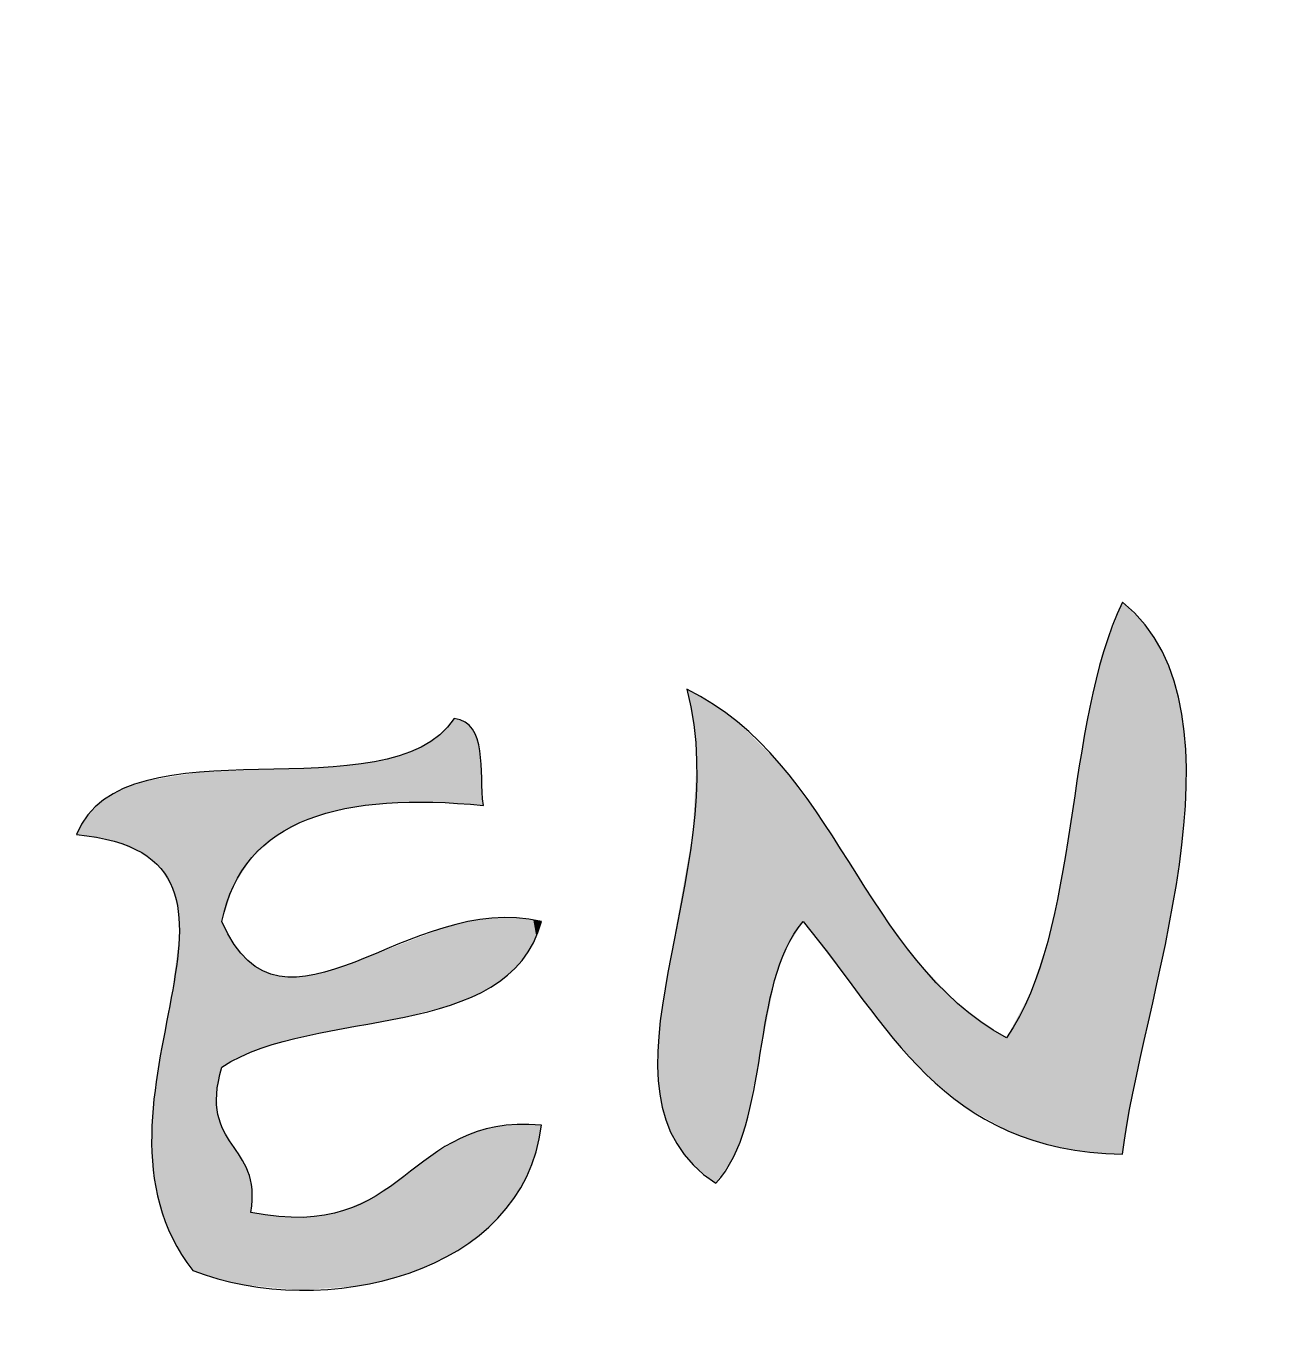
# Model space of a CAD drawing. Extents: x 1.3 to 10.6, y -15.3 to -4.1.
# Drawn here: x 5.085 to 7.048, y -15.282 to -13.227 of the extents above; entities that cross this region are included whole.
import ezdxf

# ---------------------------------------------------------------- set-up
doc = ezdxf.new("R2010")
doc.units = 0
doc.layers.add('_____2', color=7, linetype='CONTINUOUS')

# ---------------------------------------------------------------- blocks, each defined once
blk = doc.blocks.new('*U18')
at = {"layer": '_____2', "color": 7}
for points in [[(6.8251, -15.0168), (6.7948, -14.22), (6.8251, -14.1407)], [(6.7948, -15.0151), (6.7734, -14.3063), (6.7948, -14.22)], [(6.7948, -15.0151), (6.7948, -14.22), (6.8251, -15.0168)], [(6.1431, -14.3277), (6.1431, -14.2847), (6.1437, -14.3304)], [(6.1437, -14.3304), (6.1437, -14.285), (6.1446, -14.3353)], [(6.1446, -14.3353), (6.1446, -14.2855), (6.1492, -14.3922)], [(6.1492, -15.0382), (6.1492, -14.2881), (6.1758, -15.0599)], [(6.1758, -15.0599), (6.1758, -14.3031), (6.1796, -15.063)], [(6.773, -15.0137), (6.742, -14.4958), (6.773, -14.3078)], [(6.7734, -15.0138), (6.773, -14.3078), (6.7734, -14.3063)], [(6.773, -15.0137), (6.773, -14.3078), (6.7734, -15.0138)], [(6.7734, -15.0138), (6.7734, -14.3063), (6.7948, -15.0151)], [(6.1492, -15.0382), (6.1446, -14.4779), (6.1492, -14.3922)], [(6.318, -14.6479), (6.318, -14.4457), (6.3381, -14.6742)], [(6.1446, -15.0345), (6.1437, -14.4963), (6.1446, -14.4779)], [(6.1446, -15.0345), (6.1446, -14.4779), (6.1492, -15.0382)], [(6.3381, -14.6742), (6.3381, -14.4722), (6.3905, -14.7425)], [(6.1431, -15.033), (6.1335, -14.5606), (6.1431, -14.5066)], [(6.1437, -15.0337), (6.1431, -14.5066), (6.1437, -14.4963)], [(6.1431, -15.033), (6.1431, -14.5066), (6.1437, -15.0337)], [(6.1437, -15.0337), (6.1437, -14.4963), (6.1446, -15.0345)], [(6.742, -15.0089), (6.7263, -14.5897), (6.742, -14.4958)], [(6.742, -15.0089), (6.742, -14.4958), (6.773, -15.0137)], [(6.1335, -15.0206), (6.1176, -14.6497), (6.1335, -14.5606)], [(6.1335, -15.0206), (6.1335, -14.5606), (6.1431, -15.033)], [(6.3905, -14.7425), (6.3905, -14.5524), (6.4131, -14.7718)], [(6.4131, -14.7718), (6.4131, -14.5874), (6.4425, -14.8094)], [(6.7261, -15.0064), (6.7064, -14.6792), (6.7261, -14.5908)], [(6.7263, -15.0064), (6.7261, -14.5908), (6.7263, -14.5897)], [(6.7261, -15.0064), (6.7261, -14.5908), (6.7263, -15.0064)], [(6.7263, -15.0064), (6.7263, -14.5897), (6.742, -15.0089)], [(6.4425, -14.8094), (6.4425, -14.633), (6.4612, -14.8332)], [(6.1176, -15.0001), (6.1036, -14.7283), (6.1176, -14.6497)], [(6.1176, -15.0001), (6.1176, -14.6497), (6.1335, -15.0206)], [(6.4612, -14.8332), (6.4612, -14.6586), (6.4985, -14.8739)], [(6.7064, -15.0012), (6.6828, -14.7497), (6.7064, -14.6792)], [(6.7064, -15.0012), (6.7064, -14.6792), (6.7261, -15.0064)], [(6.4985, -14.8739), (6.4985, -14.7096), (6.5136, -14.8903)], [(6.1036, -14.9697), (6.1003, -14.7513), (6.1036, -14.7283)], [(6.1036, -14.9697), (6.1036, -14.7283), (6.1176, -15.0001)], [(6.5136, -14.8903), (6.5136, -14.7255), (6.5631, -14.9317)], [(6.1003, -14.9626), (6.0906, -14.8193), (6.1003, -14.7513)], [(6.1003, -14.9626), (6.1003, -14.7513), (6.1036, -14.9697)], [(6.6828, -14.9949), (6.6789, -14.7612), (6.6828, -14.7497)], [(6.6828, -14.9949), (6.6828, -14.7497), (6.7064, -15.0012)], [(6.6789, -14.9935), (6.6431, -14.8281), (6.6789, -14.7612)], [(6.6789, -14.9935), (6.6789, -14.7612), (6.6828, -14.9949)], [(6.5631, -14.9317), (6.5631, -14.7776), (6.5733, -14.9402)], [(6.5733, -14.9402), (6.5733, -14.7857), (6.6, -14.9554)], [(6.6, -14.9554), (6.6, -14.807), (6.6408, -14.9785)], [(6.089, -14.9014), (6.0872, -14.8771), (6.089, -14.8299)], [(6.0906, -14.9215), (6.089, -14.8299), (6.0906, -14.8193)], [(6.089, -14.9014), (6.089, -14.8299), (6.0906, -14.9215)], [(6.0906, -14.9215), (6.0906, -14.8193), (6.1003, -14.9626)], [(6.6431, -14.9799), (6.6408, -14.8325), (6.6431, -14.8281)], [(6.6408, -14.9785), (6.6408, -14.8325), (6.6431, -14.9799)], [(6.6431, -14.9799), (6.6431, -14.8281), (6.6789, -14.9935)]]:
    blk.add_solid(points, dxfattribs=at)
at = {"layer": '_____2', "color": 7, "extrusion": (0, 0, -1)}
for points in [[(-6.8251, -15.0168), (-6.8251, -14.1407), (-6.8413, -14.92)], [(-6.8413, -14.92), (-6.8251, -14.1407), (-6.8413, -14.1571)], [(-6.8413, -14.92), (-6.8413, -14.1571), (-6.8607, -14.8317)], [(-6.8607, -14.8317), (-6.8413, -14.1571), (-6.8607, -14.1767)], [(-6.8607, -14.8317), (-6.8607, -14.1767), (-6.8662, -14.807)], [(-6.8662, -14.807), (-6.8607, -14.1767), (-6.8662, -14.1852)], [(-6.8662, -14.807), (-6.8662, -14.1852), (-6.8878, -14.7082)], [(-6.8878, -14.7082), (-6.8662, -14.1852), (-6.8878, -14.2189)], [(-6.8878, -14.7082), (-6.8878, -14.2189), (-6.893, -14.6841)], [(-6.893, -14.6841), (-6.8878, -14.2189), (-6.893, -14.2319)], [(-6.893, -14.6841), (-6.893, -14.2319), (-6.907, -14.6045)], [(-6.907, -14.6045), (-6.893, -14.2319), (-6.907, -14.2664)], [(-6.1431, -14.3277), (-6.1335, -14.2792), (-6.1431, -14.2847)], [(-6.907, -14.6045), (-6.907, -14.2664), (-6.9153, -14.5575)], [(-6.9153, -14.5575), (-6.907, -14.2664), (-6.9153, -14.3015)], [(-6.1437, -14.3304), (-6.1431, -14.2847), (-6.1437, -14.285)], [(-6.1446, -14.3353), (-6.1437, -14.285), (-6.1446, -14.2855)], [(-6.1492, -14.3922), (-6.1446, -14.2855), (-6.1492, -14.2881)], [(-6.1758, -15.0599), (-6.1492, -14.2881), (-6.1758, -14.3031)], [(-6.1796, -15.063), (-6.1758, -14.3031), (-6.1796, -14.3059)], [(-6.9153, -14.5575), (-6.9153, -14.3015), (-6.9193, -14.5122)], [(-6.9193, -14.5122), (-6.9153, -14.3015), (-6.9193, -14.3186)], [(-6.1796, -15.063), (-6.1796, -14.3059), (-6.2075, -15.0217)], [(-6.2075, -15.0217), (-6.1796, -14.3059), (-6.2075, -14.3263)], [(-6.9193, -14.5122), (-6.9193, -14.3186), (-6.9254, -14.4428)], [(-6.9254, -14.4428), (-6.9193, -14.3186), (-6.9254, -14.3745)], [(-6.2075, -15.0217), (-6.2075, -14.3263), (-6.2141, -15.0045)], [(-6.2141, -15.0045), (-6.2075, -14.3263), (-6.2141, -14.3311)], [(-6.2141, -15.0045), (-6.2141, -14.3311), (-6.2267, -14.9717)], [(-6.2267, -14.9717), (-6.2141, -14.3311), (-6.2267, -14.3435)], [(-6.2267, -14.9717), (-6.2267, -14.3435), (-6.2502, -14.8568)], [(-6.2502, -14.8568), (-6.2267, -14.3435), (-6.2502, -14.3667)], [(-6.2502, -14.8568), (-6.2502, -14.3667), (-6.273, -14.7413)], [(-6.273, -14.7413), (-6.2502, -14.3667), (-6.273, -14.3892)], [(-6.9254, -14.4428), (-6.9254, -14.3745), (-6.9262, -14.4335)], [(-6.273, -14.7413), (-6.273, -14.3892), (-6.2808, -14.7194)], [(-6.2808, -14.7194), (-6.273, -14.3892), (-6.2808, -14.3969)], [(-6.2808, -14.7194), (-6.2808, -14.3969), (-6.2913, -14.6904)], [(-6.2913, -14.6904), (-6.2808, -14.3969), (-6.2913, -14.4106)], [(-6.2913, -14.6904), (-6.2913, -14.4106), (-6.318, -14.6479)], [(-6.318, -14.6479), (-6.2913, -14.4106), (-6.318, -14.4457)], [(-6.3381, -14.6742), (-6.318, -14.4457), (-6.3381, -14.4722)], [(-6.3905, -14.7425), (-6.3381, -14.4722), (-6.3905, -14.5524)], [(-6.4131, -14.7718), (-6.3905, -14.5524), (-6.4131, -14.5874)], [(-6.4425, -14.8094), (-6.4131, -14.5874), (-6.4425, -14.633)], [(-6.4612, -14.8332), (-6.4425, -14.633), (-6.4612, -14.6586)], [(-6.4985, -14.8739), (-6.4612, -14.6586), (-6.4985, -14.7096)], [(-6.5136, -14.8903), (-6.4985, -14.7096), (-6.5136, -14.7255)], [(-6.5631, -14.9317), (-6.5136, -14.7255), (-6.5631, -14.7776)], [(-6.5733, -14.9402), (-6.5631, -14.7776), (-6.5733, -14.7857)], [(-6.6, -14.9554), (-6.5733, -14.7857), (-6.6, -14.807)], [(-6.6408, -14.9785), (-6.6, -14.807), (-6.6408, -14.8325)]]:
    blk.add_solid(points, dxfattribs=at)
blk = doc.blocks.new('*U21')
at = {"layer": '_____2', "color": 7}
for points in [[(5.7481, -14.4595), (5.7415, -14.3514), (5.7481, -14.344)], [(5.7585, -14.4602), (5.7481, -14.344), (5.7585, -14.3322)], [(5.7481, -14.4595), (5.7481, -14.344), (5.7585, -14.4602)], [(5.7645, -14.4606), (5.7585, -14.3322), (5.7645, -14.3254)], [(5.7585, -14.4602), (5.7585, -14.3322), (5.7645, -14.4606)], [(5.7645, -14.4606), (5.7645, -14.3254), (5.7701, -14.4609)], [(5.7701, -14.4609), (5.7701, -14.3273), (5.7741, -14.4612)], [(5.7741, -14.4612), (5.7741, -14.3286), (5.7817, -14.4617)], [(5.7817, -14.4617), (5.7817, -14.3312), (5.7858, -14.462)], [(5.7858, -14.462), (5.7858, -14.3351), (5.7919, -14.4623)], [(5.7919, -14.4623), (5.7919, -14.3409), (5.7935, -14.4624)], [(5.7935, -14.4624), (5.7935, -14.3424), (5.8008, -14.4629)], [(5.7273, -14.4585), (5.7121, -14.3709), (5.7273, -14.3608)], [(5.7306, -14.4584), (5.7273, -14.3608), (5.7306, -14.3586)], [(5.733, -14.4586), (5.7306, -14.3586), (5.733, -14.357)], [(5.7306, -14.4584), (5.7306, -14.3586), (5.733, -14.4586)], [(5.7415, -14.4591), (5.733, -14.357), (5.7415, -14.3514)], [(5.733, -14.4586), (5.733, -14.357), (5.7415, -14.4591)], [(5.7415, -14.4591), (5.7415, -14.3514), (5.7481, -14.4595)], [(5.8008, -14.4629), (5.8008, -14.3577), (5.801, -14.4629)], [(5.801, -14.4629), (5.801, -14.358), (5.8039, -14.4631)], [(5.6771, -14.4594), (5.6571, -14.3897), (5.6771, -14.3849)], [(5.6846, -14.4593), (5.6771, -14.3849), (5.6846, -14.3819)], [(5.6853, -14.4593), (5.6846, -14.3819), (5.6853, -14.3816)], [(5.6932, -14.4591), (5.6853, -14.3816), (5.6932, -14.3784)], [(5.7121, -14.4588), (5.6932, -14.3784), (5.7121, -14.3709)], [(5.8039, -14.4631), (5.8039, -14.3712), (5.8052, -14.4632)], [(5.8052, -14.4632), (5.8052, -14.3769), (5.8107, -14.4635)], [(5.4435, -14.546), (5.4417, -14.4071), (5.4435, -14.4071)], [(5.4436, -14.5459), (5.4435, -14.4071), (5.4436, -14.407)], [(5.454, -14.5367), (5.4436, -14.407), (5.454, -14.4066)], [(5.458, -14.5331), (5.454, -14.4066), (5.458, -14.4064)], [(5.4608, -14.5307), (5.458, -14.4064), (5.4608, -14.4064)], [(5.4833, -14.5108), (5.4608, -14.4064), (5.4833, -14.4057)], [(5.4858, -14.5095), (5.4833, -14.4057), (5.4858, -14.4056)], [(5.4866, -14.5091), (5.4858, -14.4056), (5.4866, -14.4056)], [(5.5142, -14.4948), (5.4866, -14.4056), (5.5142, -14.4047)], [(5.5191, -14.4923), (5.5142, -14.4047), (5.5191, -14.4046)], [(5.5246, -14.4894), (5.5191, -14.4046), (5.5246, -14.4044)], [(5.5303, -14.4865), (5.5246, -14.4044), (5.5303, -14.4042)], [(5.5327, -14.4853), (5.5303, -14.4042), (5.5327, -14.4042)], [(5.5435, -14.4822), (5.5327, -14.4042), (5.5435, -14.4038)], [(5.5491, -14.4806), (5.5435, -14.4038), (5.5491, -14.4037)], [(5.5588, -14.4778), (5.5491, -14.4037), (5.5588, -14.4026)], [(5.589, -14.4691), (5.5588, -14.4026), (5.589, -14.3995)], [(5.5908, -14.4685), (5.589, -14.3995), (5.5908, -14.3993)], [(5.6067, -14.4665), (5.5908, -14.3993), (5.6067, -14.3976)], [(5.608, -14.4663), (5.6067, -14.3976), (5.608, -14.3975)], [(5.6377, -14.4624), (5.608, -14.3975), (5.6377, -14.3944)], [(5.6404, -14.462), (5.6377, -14.3944), (5.6404, -14.3937)], [(5.6514, -14.4606), (5.6404, -14.3937), (5.6514, -14.3911)], [(5.6571, -14.4598), (5.6514, -14.3911), (5.6571, -14.3897)], [(5.2684, -14.5384), (5.2393, -14.4369), (5.2684, -14.4268)], [(5.2757, -14.5444), (5.2684, -14.4268), (5.2757, -14.4243)], [(5.2684, -14.5384), (5.2684, -14.4268), (5.2757, -14.5444)], [(5.2843, -14.5516), (5.2757, -14.4243), (5.2843, -14.4229)], [(5.2757, -14.5444), (5.2757, -14.4243), (5.2843, -14.5516)], [(5.2867, -14.5535), (5.2843, -14.4229), (5.2867, -14.4225)], [(5.2843, -14.5516), (5.2843, -14.4229), (5.2867, -14.5535)], [(5.288, -14.5546), (5.2867, -14.4225), (5.288, -14.4223)], [(5.2867, -14.5535), (5.2867, -14.4225), (5.288, -14.5546)], [(5.2957, -14.561), (5.288, -14.4223), (5.2957, -14.4211)], [(5.288, -14.5546), (5.288, -14.4223), (5.2957, -14.561)], [(5.2971, -14.5621), (5.2957, -14.4211), (5.2971, -14.4209)], [(5.2957, -14.561), (5.2957, -14.4211), (5.2971, -14.5621)], [(5.2987, -14.5635), (5.2971, -14.4209), (5.2987, -14.4206)], [(5.2971, -14.5621), (5.2971, -14.4209), (5.2987, -14.5635)], [(5.3154, -14.5914), (5.2987, -14.4206), (5.3154, -14.418)], [(5.2987, -14.5635), (5.2987, -14.4206), (5.3154, -14.5914)], [(5.3174, -14.5946), (5.3154, -14.418), (5.3174, -14.4177)], [(5.3154, -14.5914), (5.3154, -14.418), (5.3174, -14.5946)], [(5.3175, -14.5948), (5.3174, -14.4177), (5.3175, -14.4176)], [(5.3174, -14.5946), (5.3174, -14.4177), (5.3175, -14.5948)], [(5.3265, -14.6317), (5.3175, -14.4176), (5.3265, -14.4162)], [(5.3175, -14.5948), (5.3175, -14.4176), (5.3265, -14.6317)], [(5.3279, -14.6734), (5.3265, -14.4162), (5.3279, -14.416)], [(5.3265, -14.6317), (5.3265, -14.4162), (5.3279, -14.6734)], [(5.3495, -15.2015), (5.3279, -14.416), (5.3495, -14.4126)], [(5.3279, -15.167), (5.3279, -14.416), (5.3495, -15.2015)], [(5.3603, -15.2051), (5.3495, -14.4126), (5.3603, -14.4108)], [(5.3495, -15.2015), (5.3495, -14.4126), (5.3603, -15.2051)], [(5.3875, -15.2141), (5.3603, -14.4108), (5.3875, -14.4096)], [(5.3603, -15.2051), (5.3603, -14.4108), (5.3875, -15.2141)], [(5.3894, -14.9115), (5.3875, -14.4096), (5.3894, -14.4095)], [(5.3895, -14.9111), (5.3894, -14.4095), (5.3895, -14.4095)], [(5.3957, -14.8787), (5.3895, -14.4095), (5.3957, -14.4092)], [(5.3985, -14.6392), (5.3957, -14.4092), (5.3985, -14.4091)], [(5.4115, -14.5991), (5.3985, -14.4091), (5.4115, -14.4085)], [(5.414, -14.5914), (5.4115, -14.4085), (5.414, -14.4084)], [(5.4153, -14.5895), (5.414, -14.4084), (5.4153, -14.4083)], [(5.4253, -14.574), (5.4153, -14.4083), (5.4253, -14.4079)], [(5.4314, -14.5646), (5.4253, -14.4079), (5.4314, -14.4076)], [(5.437, -14.556), (5.4314, -14.4076), (5.437, -14.4073)], [(5.4372, -14.5557), (5.437, -14.4073), (5.4372, -14.4073)], [(5.4417, -14.5487), (5.4372, -14.4073), (5.4417, -14.4071)], [(5.2245, -14.5202), (5.208, -14.4546), (5.2245, -14.4453)], [(5.2393, -14.5263), (5.2245, -14.4453), (5.2393, -14.4369)], [(5.2245, -14.5202), (5.2245, -14.4453), (5.2393, -14.5263)], [(5.2393, -14.5263), (5.2393, -14.4369), (5.2684, -14.5384)], [(5.208, -14.5173), (5.183, -14.4786), (5.208, -14.4546)], [(5.208, -14.5173), (5.208, -14.4546), (5.2245, -14.5202)], [(5.183, -14.5129), (5.1651, -14.5097), (5.183, -14.4786)], [(5.183, -14.5129), (5.183, -14.4786), (5.208, -14.5173)], [(5.7645, -14.7781), (5.7585, -14.6548), (5.7645, -14.6533)], [(5.7701, -14.7759), (5.7645, -14.6533), (5.7701, -14.6518)], [(5.7741, -14.7744), (5.7701, -14.6518), (5.7741, -14.6508)], [(5.7817, -14.7715), (5.7741, -14.6508), (5.7817, -14.6489)], [(5.7858, -14.7699), (5.7817, -14.6489), (5.7858, -14.6478)], [(5.7919, -14.7676), (5.7858, -14.6478), (5.7919, -14.647)], [(5.7935, -14.7668), (5.7919, -14.647), (5.7935, -14.6467)], [(5.8008, -14.763), (5.7935, -14.6467), (5.8008, -14.6457)], [(5.801, -14.7629), (5.8008, -14.6457), (5.801, -14.6456)], [(5.8039, -14.7614), (5.801, -14.6456), (5.8039, -14.6452)], [(5.8052, -14.7608), (5.8039, -14.6452), (5.8052, -14.645)], [(5.8107, -14.7579), (5.8052, -14.645), (5.8107, -14.6442)], [(5.8223, -14.7519), (5.8107, -14.6442), (5.8223, -14.6425)], [(5.8243, -14.7505), (5.8223, -14.6425), (5.8243, -14.6422)], [(5.8307, -14.746), (5.8243, -14.6422), (5.8307, -14.6422)], [(5.8338, -14.7437), (5.8307, -14.6422), (5.8338, -14.6421)], [(5.8493, -14.7327), (5.8338, -14.6421), (5.8493, -14.642)], [(5.8593, -14.7225), (5.8493, -14.642), (5.8593, -14.6419)], [(5.8633, -14.7183), (5.8593, -14.6419), (5.8633, -14.6418)], [(5.3279, -15.167), (5.3265, -14.6839), (5.3279, -14.6734)], [(5.7121, -14.7925), (5.6932, -14.6786), (5.7121, -14.6713)], [(5.7273, -14.7885), (5.7121, -14.6713), (5.7273, -14.6655)], [(5.7306, -14.7876), (5.7273, -14.6655), (5.7306, -14.6642)], [(5.733, -14.787), (5.7306, -14.6642), (5.733, -14.6633)], [(5.7415, -14.7848), (5.733, -14.6633), (5.7415, -14.66)], [(5.7481, -14.7831), (5.7415, -14.66), (5.7481, -14.6574)], [(5.7585, -14.7804), (5.7481, -14.6574), (5.7585, -14.6548)], [(5.3265, -15.1648), (5.3175, -14.753), (5.3265, -14.6839)], [(5.3265, -15.1648), (5.3265, -14.6839), (5.3279, -15.167)], [(5.6514, -14.8059), (5.6404, -14.699), (5.6514, -14.6947)], [(5.6571, -14.8048), (5.6514, -14.6947), (5.6571, -14.6925)], [(5.6771, -14.801), (5.6571, -14.6925), (5.6771, -14.6848)], [(5.6846, -14.7996), (5.6771, -14.6848), (5.6846, -14.6819)], [(5.6853, -14.7994), (5.6846, -14.6819), (5.6853, -14.6816)], [(5.6932, -14.7974), (5.6853, -14.6816), (5.6932, -14.6786)], [(5.6067, -14.8144), (5.5908, -14.717), (5.6067, -14.7119)], [(5.608, -14.8141), (5.6067, -14.7119), (5.608, -14.7114)], [(5.6377, -14.8085), (5.608, -14.7114), (5.6377, -14.7)], [(5.6404, -14.808), (5.6377, -14.7), (5.6404, -14.699)], [(5.5191, -14.8319), (5.5142, -14.736), (5.5191, -14.7353)], [(5.5246, -14.8304), (5.5191, -14.7353), (5.5246, -14.7346)], [(5.5303, -14.8289), (5.5246, -14.7346), (5.5303, -14.7338)], [(5.5327, -14.8284), (5.5303, -14.7338), (5.5327, -14.7335)], [(5.5435, -14.8263), (5.5327, -14.7335), (5.5435, -14.732)], [(5.5491, -14.8253), (5.5435, -14.732), (5.5491, -14.7302)], [(5.5588, -14.8234), (5.5491, -14.7302), (5.5588, -14.7271)], [(5.589, -14.8177), (5.5588, -14.7271), (5.589, -14.7176)], [(5.5908, -14.8174), (5.589, -14.7176), (5.5908, -14.717)], [(5.3174, -15.1502), (5.3154, -14.7685), (5.3174, -14.7539)], [(5.3175, -15.1503), (5.3174, -14.7539), (5.3175, -14.753)], [(5.3174, -15.1502), (5.3174, -14.7539), (5.3175, -15.1503)], [(5.3175, -15.1503), (5.3175, -14.753), (5.3265, -15.1648)], [(5.3154, -15.1451), (5.2987, -14.8581), (5.3154, -14.7685)], [(5.3154, -15.1451), (5.3154, -14.7685), (5.3174, -15.1502)], [(5.2987, -15.1011), (5.2971, -14.8671), (5.2987, -14.8581)], [(5.2987, -15.1011), (5.2987, -14.8581), (5.3154, -15.1451)], [(5.2957, -15.0893), (5.288, -14.9298), (5.2957, -14.8745)], [(5.2971, -15.0966), (5.2957, -14.8745), (5.2971, -14.8671)], [(5.2957, -15.0893), (5.2957, -14.8745), (5.2971, -15.0966)], [(5.2971, -15.0966), (5.2971, -14.8671), (5.2987, -15.1011)], [(5.288, -15.0483), (5.2867, -14.9493), (5.288, -14.9298)], [(5.288, -15.0483), (5.288, -14.9298), (5.2957, -15.0893)], [(5.3875, -15.2141), (5.3875, -14.9214), (5.3894, -15.2147)], [(5.2867, -15.0416), (5.2843, -14.9857), (5.2867, -14.9493)], [(5.2867, -15.0416), (5.2867, -14.9493), (5.288, -15.0483)], [(5.3894, -15.2147), (5.3894, -14.9529), (5.3895, -15.2147)], [(5.3895, -15.2147), (5.3895, -14.954), (5.3957, -15.2162)], [(5.3957, -15.2162), (5.3957, -14.9715), (5.3985, -15.2168)], [(5.3985, -15.2168), (5.3985, -14.9795), (5.4115, -15.2198)], [(5.8008, -15.148), (5.7935, -14.984), (5.8008, -14.981)], [(5.801, -15.1479), (5.8008, -14.981), (5.801, -14.981)], [(5.8039, -15.1459), (5.801, -14.981), (5.8039, -14.9802)], [(5.8052, -15.1447), (5.8039, -14.9802), (5.8052, -14.9799)], [(5.8107, -15.1396), (5.8052, -14.9799), (5.8107, -14.9785)], [(5.8223, -15.129), (5.8107, -14.9785), (5.8223, -14.9756)], [(5.8243, -15.1272), (5.8223, -14.9756), (5.8243, -14.9751)], [(5.8307, -15.1213), (5.8243, -14.9751), (5.8307, -14.9735)], [(5.8338, -15.1184), (5.8307, -14.9735), (5.8338, -14.9731)], [(5.8493, -15.0995), (5.8338, -14.9731), (5.8493, -14.9714)], [(5.8593, -15.0872), (5.8493, -14.9714), (5.8593, -14.9703)], [(5.8633, -15.0803), (5.8593, -14.9703), (5.8633, -14.9699)], [(5.8645, -15.0783), (5.8633, -14.9699), (5.8645, -14.9698)], [(5.4115, -15.2198), (5.4115, -15.001), (5.414, -15.2204)], [(5.7585, -15.1757), (5.7481, -15.0074), (5.7585, -15.0011)], [(5.7645, -15.1725), (5.7585, -15.0011), (5.7645, -14.9975)], [(5.7701, -15.1695), (5.7645, -14.9975), (5.7701, -14.9942)], [(5.7741, -15.1667), (5.7701, -14.9942), (5.7741, -14.9918)], [(5.7817, -15.1613), (5.7741, -14.9918), (5.7817, -14.9887)], [(5.7858, -15.1585), (5.7817, -14.9887), (5.7858, -14.987)], [(5.7919, -15.1543), (5.7858, -14.987), (5.7919, -14.9846)], [(5.7935, -15.1531), (5.7919, -14.9846), (5.7935, -14.984)], [(5.414, -15.2204), (5.414, -15.0053), (5.4153, -15.2207)], [(5.4153, -15.2207), (5.4153, -15.0073), (5.4253, -15.223)], [(5.7273, -15.1917), (5.7121, -15.0314), (5.7273, -15.0199)], [(5.7306, -15.1903), (5.7273, -15.0199), (5.7306, -15.0179)], [(5.733, -15.1893), (5.7306, -15.0179), (5.733, -15.0164)], [(5.7415, -15.1848), (5.733, -15.0164), (5.7415, -15.0113)], [(5.7481, -15.1813), (5.7415, -15.0113), (5.7481, -15.0074)], [(5.4253, -15.223), (5.4253, -15.0244), (5.4314, -15.2244)], [(5.4314, -15.2244), (5.4314, -15.0347), (5.437, -15.2249)], [(5.7121, -15.1978), (5.6932, -15.0456), (5.7121, -15.0314)], [(5.437, -15.2249), (5.437, -15.0443), (5.4372, -15.2249)], [(5.4372, -15.2249), (5.4372, -15.0445), (5.4417, -15.2254)], [(5.6771, -15.2102), (5.6571, -15.0713), (5.6771, -15.0574)], [(5.6846, -15.208), (5.6771, -15.0574), (5.6846, -15.0522)], [(5.6853, -15.2078), (5.6846, -15.0522), (5.6853, -15.0516)], [(5.6932, -15.2054), (5.6853, -15.0516), (5.6932, -15.0456)], [(5.6377, -15.2206), (5.608, -15.0978), (5.6377, -15.0842)], [(5.6404, -15.22), (5.6377, -15.0842), (5.6404, -15.0829)], [(5.6514, -15.2178), (5.6404, -15.0829), (5.6514, -15.0753)], [(5.6571, -15.2161), (5.6514, -15.0753), (5.6571, -15.0713)], [(5.5908, -15.2277), (5.589, -15.1065), (5.5908, -15.1056)], [(5.6067, -15.2266), (5.5908, -15.1056), (5.6067, -15.0983)], [(5.608, -15.2265), (5.6067, -15.0983), (5.608, -15.0978)], [(5.4417, -15.2254), (5.4417, -15.1092), (5.4435, -15.2255)], [(5.4435, -15.2255), (5.4435, -15.1094), (5.4436, -15.2255)], [(5.4436, -15.2255), (5.4436, -15.1094), (5.454, -15.2265)], [(5.454, -15.2265), (5.454, -15.111), (5.458, -15.2269)], [(5.458, -15.2269), (5.458, -15.1116), (5.4608, -15.2272)], [(5.4608, -15.2272), (5.4608, -15.112), (5.4833, -15.2293)], [(5.4833, -15.2293), (5.4833, -15.1154), (5.4858, -15.2296)], [(5.4858, -15.2296), (5.4858, -15.1158), (5.4866, -15.2297)], [(5.4866, -15.2297), (5.4866, -15.1158), (5.5142, -15.2323)], [(5.5142, -15.2323), (5.5142, -15.1167), (5.5191, -15.2328)], [(5.5303, -15.232), (5.5246, -15.1171), (5.5303, -15.1165)], [(5.5327, -15.2318), (5.5303, -15.1165), (5.5327, -15.1163)], [(5.5435, -15.231), (5.5327, -15.1163), (5.5435, -15.1152)], [(5.5491, -15.2306), (5.5435, -15.1152), (5.5491, -15.1147)], [(5.5588, -15.23), (5.5491, -15.1147), (5.5588, -15.1137)], [(5.589, -15.2278), (5.5588, -15.1137), (5.589, -15.1065)]]:
    blk.add_solid(points, dxfattribs=at)
at = {"layer": '_____2', "color": 7, "extrusion": (0, 0, -1)}
for points in [[(-5.7701, -14.4609), (-5.7645, -14.3254), (-5.7701, -14.3273)], [(-5.7741, -14.4612), (-5.7701, -14.3273), (-5.7741, -14.3286)], [(-5.7817, -14.4617), (-5.7741, -14.3286), (-5.7817, -14.3312)], [(-5.7858, -14.462), (-5.7817, -14.3312), (-5.7858, -14.3351)], [(-5.7919, -14.4623), (-5.7858, -14.3351), (-5.7919, -14.3409)], [(-5.7935, -14.4624), (-5.7919, -14.3409), (-5.7935, -14.3424)], [(-5.8008, -14.4629), (-5.7935, -14.3424), (-5.8008, -14.3577)], [(-5.7273, -14.4585), (-5.7273, -14.3608), (-5.7306, -14.4584)], [(-5.801, -14.4629), (-5.8008, -14.3577), (-5.801, -14.358)], [(-5.8039, -14.4631), (-5.801, -14.358), (-5.8039, -14.3712)], [(-5.6771, -14.4594), (-5.6771, -14.3849), (-5.6846, -14.4593)], [(-5.6846, -14.4593), (-5.6846, -14.3819), (-5.6853, -14.4593)], [(-5.6853, -14.4593), (-5.6853, -14.3816), (-5.6932, -14.4591)], [(-5.6932, -14.4591), (-5.6932, -14.3784), (-5.7121, -14.4588)], [(-5.7121, -14.4588), (-5.7121, -14.3709), (-5.7273, -14.4585)], [(-5.8052, -14.4632), (-5.8039, -14.3712), (-5.8052, -14.3769)], [(-5.4435, -14.546), (-5.4435, -14.4071), (-5.4436, -14.5459)], [(-5.4436, -14.5459), (-5.4436, -14.407), (-5.454, -14.5367)], [(-5.454, -14.5367), (-5.454, -14.4066), (-5.458, -14.5331)], [(-5.458, -14.5331), (-5.458, -14.4064), (-5.4608, -14.5307)], [(-5.4608, -14.5307), (-5.4608, -14.4064), (-5.4833, -14.5108)], [(-5.4833, -14.5108), (-5.4833, -14.4057), (-5.4858, -14.5095)], [(-5.4858, -14.5095), (-5.4858, -14.4056), (-5.4866, -14.5091)], [(-5.4866, -14.5091), (-5.4866, -14.4056), (-5.5142, -14.4948)], [(-5.5142, -14.4948), (-5.5142, -14.4047), (-5.5191, -14.4923)], [(-5.5191, -14.4923), (-5.5191, -14.4046), (-5.5246, -14.4894)], [(-5.5246, -14.4894), (-5.5246, -14.4044), (-5.5303, -14.4865)], [(-5.5303, -14.4865), (-5.5303, -14.4042), (-5.5327, -14.4853)], [(-5.5327, -14.4853), (-5.5327, -14.4042), (-5.5435, -14.4822)], [(-5.5435, -14.4822), (-5.5435, -14.4038), (-5.5491, -14.4806)], [(-5.5491, -14.4806), (-5.5491, -14.4037), (-5.5588, -14.4778)], [(-5.5588, -14.4778), (-5.5588, -14.4026), (-5.589, -14.4691)], [(-5.589, -14.4691), (-5.589, -14.3995), (-5.5908, -14.4685)], [(-5.5908, -14.4685), (-5.5908, -14.3993), (-5.6067, -14.4665)], [(-5.6067, -14.4665), (-5.6067, -14.3976), (-5.608, -14.4663)], [(-5.608, -14.4663), (-5.608, -14.3975), (-5.6377, -14.4624)], [(-5.6377, -14.4624), (-5.6377, -14.3944), (-5.6404, -14.462)], [(-5.6404, -14.462), (-5.6404, -14.3937), (-5.6514, -14.4606)], [(-5.6514, -14.4606), (-5.6514, -14.3911), (-5.6571, -14.4598)], [(-5.6571, -14.4598), (-5.6571, -14.3897), (-5.6771, -14.4594)], [(-5.3875, -14.9214), (-5.3875, -14.4096), (-5.3894, -14.9115)], [(-5.3894, -14.9115), (-5.3894, -14.4095), (-5.3895, -14.9111)], [(-5.3895, -14.9111), (-5.3895, -14.4095), (-5.3957, -14.8787)], [(-5.3957, -14.6479), (-5.3957, -14.4092), (-5.3985, -14.6392)], [(-5.3985, -14.6392), (-5.3985, -14.4091), (-5.4115, -14.5991)], [(-5.4115, -14.5991), (-5.4115, -14.4085), (-5.414, -14.5914)], [(-5.414, -14.5914), (-5.414, -14.4084), (-5.4153, -14.5895)], [(-5.4153, -14.5895), (-5.4153, -14.4083), (-5.4253, -14.574)], [(-5.4253, -14.574), (-5.4253, -14.4079), (-5.4314, -14.5646)], [(-5.4314, -14.5646), (-5.4314, -14.4076), (-5.437, -14.556)], [(-5.437, -14.556), (-5.437, -14.4073), (-5.4372, -14.5557)], [(-5.4372, -14.5557), (-5.4372, -14.4073), (-5.4417, -14.5487)], [(-5.4417, -14.5487), (-5.4417, -14.4071), (-5.4435, -14.546)], [(-5.3957, -14.8787), (-5.3957, -14.6479), (-5.3985, -14.8771)], [(-5.3985, -14.8771), (-5.3957, -14.6479), (-5.3985, -14.6531)], [(-5.3985, -14.8771), (-5.3985, -14.6531), (-5.4115, -14.8699)], [(-5.4115, -14.8699), (-5.3985, -14.6531), (-5.4115, -14.677)], [(-5.7645, -14.7781), (-5.7645, -14.6533), (-5.7701, -14.7759)], [(-5.7701, -14.7759), (-5.7701, -14.6518), (-5.7741, -14.7744)], [(-5.7741, -14.7744), (-5.7741, -14.6508), (-5.7817, -14.7715)], [(-5.7817, -14.7715), (-5.7817, -14.6489), (-5.7858, -14.7699)], [(-5.7858, -14.7699), (-5.7858, -14.6478), (-5.7919, -14.7676)], [(-5.7919, -14.7676), (-5.7919, -14.647), (-5.7935, -14.7668)], [(-5.7935, -14.7668), (-5.7935, -14.6467), (-5.8008, -14.763)], [(-5.8008, -14.763), (-5.8008, -14.6457), (-5.801, -14.7629)], [(-5.801, -14.7629), (-5.801, -14.6456), (-5.8039, -14.7614)], [(-5.8039, -14.7614), (-5.8039, -14.6452), (-5.8052, -14.7608)], [(-5.8052, -14.7608), (-5.8052, -14.645), (-5.8107, -14.7579)], [(-5.8107, -14.7579), (-5.8107, -14.6442), (-5.8223, -14.7519)], [(-5.8223, -14.7519), (-5.8223, -14.6425), (-5.8243, -14.7505)], [(-5.8243, -14.7505), (-5.8243, -14.6422), (-5.8307, -14.746)], [(-5.8307, -14.746), (-5.8307, -14.6422), (-5.8338, -14.7437)], [(-5.8338, -14.7437), (-5.8338, -14.6421), (-5.8493, -14.7327)], [(-5.8493, -14.7327), (-5.8493, -14.642), (-5.8593, -14.7225)], [(-5.8593, -14.7225), (-5.8593, -14.6419), (-5.8633, -14.7183)], [(-5.8633, -14.7183), (-5.8633, -14.6418), (-5.8645, -14.7171)], [(-5.8645, -14.7171), (-5.8633, -14.6418), (-5.8645, -14.642)], [(-5.8645, -14.7171), (-5.8645, -14.642), (-5.872, -14.7094)], [(-5.872, -14.7094), (-5.8645, -14.642), (-5.872, -14.6432)], [(-5.872, -14.7094), (-5.872, -14.6432), (-5.8796, -14.6976)], [(-5.8796, -14.6976), (-5.872, -14.6432), (-5.8796, -14.6443)], [(-5.8796, -14.6976), (-5.8796, -14.6443), (-5.8901, -14.6813)], [(-5.8901, -14.6813), (-5.8796, -14.6443), (-5.8901, -14.6459)], [(-5.8901, -14.6813), (-5.8901, -14.6459), (-5.8944, -14.6701)], [(-5.8944, -14.6701), (-5.8901, -14.6459), (-5.8944, -14.6466)], [(-5.8944, -14.6701), (-5.8944, -14.6466), (-5.9028, -14.6479)], [(-5.7121, -14.7925), (-5.7121, -14.6713), (-5.7273, -14.7885)], [(-5.7273, -14.7885), (-5.7273, -14.6655), (-5.7306, -14.7876)], [(-5.7306, -14.7876), (-5.7306, -14.6642), (-5.733, -14.787)], [(-5.733, -14.787), (-5.733, -14.6633), (-5.7415, -14.7848)], [(-5.7415, -14.7848), (-5.7415, -14.66), (-5.7481, -14.7831)], [(-5.7481, -14.7831), (-5.7481, -14.6574), (-5.7585, -14.7804)], [(-5.7585, -14.7804), (-5.7585, -14.6548), (-5.7645, -14.7781)], [(-5.4115, -14.8699), (-5.4115, -14.677), (-5.414, -14.8685)], [(-5.414, -14.8685), (-5.4115, -14.677), (-5.414, -14.6817)], [(-5.414, -14.8685), (-5.414, -14.6817), (-5.4153, -14.8678)], [(-5.4153, -14.8678), (-5.414, -14.6817), (-5.4153, -14.6839)], [(-5.4153, -14.8678), (-5.4153, -14.6839), (-5.4253, -14.8622)], [(-5.4253, -14.8622), (-5.4153, -14.6839), (-5.4253, -14.6958)], [(-5.6514, -14.8059), (-5.6514, -14.6947), (-5.6571, -14.8048)], [(-5.6571, -14.8048), (-5.6571, -14.6925), (-5.6771, -14.801)], [(-5.6771, -14.801), (-5.6771, -14.6848), (-5.6846, -14.7996)], [(-5.6846, -14.7996), (-5.6846, -14.6819), (-5.6853, -14.7994)], [(-5.6853, -14.7994), (-5.6853, -14.6816), (-5.6932, -14.7974)], [(-5.6932, -14.7974), (-5.6932, -14.6786), (-5.7121, -14.7925)], [(-5.4253, -14.8622), (-5.4253, -14.6958), (-5.4314, -14.8597)], [(-5.4314, -14.8597), (-5.4253, -14.6958), (-5.4314, -14.7029)], [(-5.4314, -14.8597), (-5.4314, -14.7029), (-5.437, -14.8574)], [(-5.437, -14.8574), (-5.4314, -14.7029), (-5.437, -14.7095)], [(-5.437, -14.8574), (-5.437, -14.7095), (-5.4372, -14.8574)], [(-5.4372, -14.8574), (-5.437, -14.7095), (-5.4372, -14.7097)], [(-5.4372, -14.8574), (-5.4372, -14.7097), (-5.4417, -14.8555)], [(-5.4417, -14.8555), (-5.4372, -14.7097), (-5.4417, -14.7128)], [(-5.4417, -14.8555), (-5.4417, -14.7128), (-5.4435, -14.8548)], [(-5.4435, -14.8548), (-5.4417, -14.7128), (-5.4435, -14.714)], [(-5.4435, -14.8548), (-5.4435, -14.714), (-5.4436, -14.8547)], [(-5.4436, -14.8547), (-5.4435, -14.714), (-5.4436, -14.7141)], [(-5.4436, -14.8547), (-5.4436, -14.7141), (-5.454, -14.8505)], [(-5.454, -14.8505), (-5.4436, -14.7141), (-5.454, -14.7213)], [(-5.6067, -14.8144), (-5.6067, -14.7119), (-5.608, -14.8141)], [(-5.608, -14.8141), (-5.608, -14.7114), (-5.6377, -14.8085)], [(-5.6377, -14.8085), (-5.6377, -14.7), (-5.6404, -14.808)], [(-5.6404, -14.808), (-5.6404, -14.699), (-5.6514, -14.8059)], [(-5.454, -14.8505), (-5.454, -14.7213), (-5.458, -14.8488)], [(-5.458, -14.8488), (-5.454, -14.7213), (-5.458, -14.724)], [(-5.458, -14.8488), (-5.458, -14.724), (-5.4608, -14.848)], [(-5.4608, -14.848), (-5.458, -14.724), (-5.4608, -14.726)], [(-5.4608, -14.848), (-5.4608, -14.726), (-5.4833, -14.8418)], [(-5.4833, -14.8418), (-5.4608, -14.726), (-5.4833, -14.7333)], [(-5.4833, -14.8418), (-5.4833, -14.7333), (-5.4858, -14.8411)], [(-5.4858, -14.8411), (-5.4833, -14.7333), (-5.4858, -14.7341)], [(-5.4858, -14.8411), (-5.4858, -14.7341), (-5.4866, -14.8409)], [(-5.4866, -14.8409), (-5.4858, -14.7341), (-5.4866, -14.7344)], [(-5.4866, -14.8409), (-5.4866, -14.7344), (-5.5142, -14.8333)], [(-5.5142, -14.8333), (-5.4866, -14.7344), (-5.5142, -14.736)], [(-5.5191, -14.8319), (-5.5191, -14.7353), (-5.5246, -14.8304)], [(-5.5246, -14.8304), (-5.5246, -14.7346), (-5.5303, -14.8289)], [(-5.5303, -14.8289), (-5.5303, -14.7338), (-5.5327, -14.8284)], [(-5.5327, -14.8284), (-5.5327, -14.7335), (-5.5435, -14.8263)], [(-5.5435, -14.8263), (-5.5435, -14.732), (-5.5491, -14.8253)], [(-5.5491, -14.8253), (-5.5491, -14.7302), (-5.5588, -14.8234)], [(-5.5588, -14.8234), (-5.5588, -14.7271), (-5.589, -14.8177)], [(-5.589, -14.8177), (-5.589, -14.7176), (-5.5908, -14.8174)], [(-5.5908, -14.8174), (-5.5908, -14.717), (-5.6067, -14.8144)], [(-5.5142, -14.8333), (-5.5142, -14.736), (-5.5191, -14.8319)], [(-5.3894, -15.2147), (-5.3875, -14.9214), (-5.3894, -14.9529)], [(-5.3895, -15.2147), (-5.3894, -14.9529), (-5.3895, -14.954)], [(-5.3957, -15.2162), (-5.3895, -14.954), (-5.3957, -14.9715)], [(-5.3985, -15.2168), (-5.3957, -14.9715), (-5.3985, -14.9795)], [(-5.4115, -15.2198), (-5.3985, -14.9795), (-5.4115, -15.001)], [(-5.8008, -15.148), (-5.8008, -14.981), (-5.801, -15.1479)], [(-5.801, -15.1479), (-5.801, -14.981), (-5.8039, -15.1459)], [(-5.8039, -15.1459), (-5.8039, -14.9802), (-5.8052, -15.1447)], [(-5.8052, -15.1447), (-5.8052, -14.9799), (-5.8107, -15.1396)], [(-5.8107, -15.1396), (-5.8107, -14.9785), (-5.8223, -15.129)], [(-5.8223, -15.129), (-5.8223, -14.9756), (-5.8243, -15.1272)], [(-5.8243, -15.1272), (-5.8243, -14.9751), (-5.8307, -15.1213)], [(-5.8307, -15.1213), (-5.8307, -14.9735), (-5.8338, -15.1184)], [(-5.8338, -15.1184), (-5.8338, -14.9731), (-5.8493, -15.0995)], [(-5.8493, -15.0995), (-5.8493, -14.9714), (-5.8593, -15.0872)], [(-5.8593, -15.0872), (-5.8593, -14.9703), (-5.8633, -15.0803)], [(-5.8633, -15.0803), (-5.8633, -14.9699), (-5.8645, -15.0783)], [(-5.8645, -15.0783), (-5.8645, -14.9698), (-5.872, -15.0653)], [(-5.872, -15.0653), (-5.8645, -14.9698), (-5.872, -14.9699)], [(-5.872, -15.0653), (-5.872, -14.9699), (-5.8796, -15.0522)], [(-5.8796, -15.0522), (-5.872, -14.9699), (-5.8796, -14.9701)], [(-5.8796, -15.0522), (-5.8796, -14.9701), (-5.8901, -15.0246)], [(-5.8901, -15.0246), (-5.8796, -14.9701), (-5.8901, -14.9704)], [(-5.8901, -15.0246), (-5.8901, -14.9704), (-5.8944, -15.0134)], [(-5.8944, -15.0134), (-5.8901, -14.9704), (-5.8944, -14.9705)], [(-5.8944, -15.0134), (-5.8944, -14.9705), (-5.9028, -14.9707)], [(-5.414, -15.2204), (-5.4115, -15.001), (-5.414, -15.0053)], [(-5.7585, -15.1757), (-5.7585, -15.0011), (-5.7645, -15.1725)], [(-5.7645, -15.1725), (-5.7645, -14.9975), (-5.7701, -15.1695)], [(-5.7701, -15.1695), (-5.7701, -14.9942), (-5.7741, -15.1667)], [(-5.7741, -15.1667), (-5.7741, -14.9918), (-5.7817, -15.1613)], [(-5.7817, -15.1613), (-5.7817, -14.9887), (-5.7858, -15.1585)], [(-5.7858, -15.1585), (-5.7858, -14.987), (-5.7919, -15.1543)], [(-5.7919, -15.1543), (-5.7919, -14.9846), (-5.7935, -15.1531)], [(-5.7935, -15.1531), (-5.7935, -14.984), (-5.8008, -15.148)], [(-5.4153, -15.2207), (-5.414, -15.0053), (-5.4153, -15.0073)], [(-5.4253, -15.223), (-5.4153, -15.0073), (-5.4253, -15.0244)], [(-5.7273, -15.1917), (-5.7273, -15.0199), (-5.7306, -15.1903)], [(-5.7306, -15.1903), (-5.7306, -15.0179), (-5.733, -15.1893)], [(-5.733, -15.1893), (-5.733, -15.0164), (-5.7415, -15.1848)], [(-5.7415, -15.1848), (-5.7415, -15.0113), (-5.7481, -15.1813)], [(-5.7481, -15.1813), (-5.7481, -15.0074), (-5.7585, -15.1757)], [(-5.4314, -15.2244), (-5.4253, -15.0244), (-5.4314, -15.0347)], [(-5.437, -15.2249), (-5.4314, -15.0347), (-5.437, -15.0443)], [(-5.7121, -15.1978), (-5.7121, -15.0314), (-5.7273, -15.1917)], [(-5.4372, -15.2249), (-5.437, -15.0443), (-5.4372, -15.0445)], [(-5.4417, -15.2254), (-5.4372, -15.0445), (-5.4417, -15.0643)], [(-5.4417, -15.1092), (-5.4417, -15.0643), (-5.4435, -15.0748)], [(-5.4435, -15.0748), (-5.4417, -15.0643), (-5.4435, -15.0722)], [(-5.6771, -15.2102), (-5.6771, -15.0574), (-5.6846, -15.208)], [(-5.6846, -15.208), (-5.6846, -15.0522), (-5.6853, -15.2078)], [(-5.6853, -15.2078), (-5.6853, -15.0516), (-5.6932, -15.2054)], [(-5.6932, -15.2054), (-5.6932, -15.0456), (-5.7121, -15.1978)], [(-5.4435, -15.0748), (-5.4435, -15.0722), (-5.4436, -15.0726)], [(-5.6377, -15.2206), (-5.6377, -15.0842), (-5.6404, -15.22)], [(-5.6404, -15.22), (-5.6404, -15.0829), (-5.6514, -15.2178)], [(-5.6514, -15.2178), (-5.6514, -15.0753), (-5.6571, -15.2161)], [(-5.6571, -15.2161), (-5.6571, -15.0713), (-5.6771, -15.2102)], [(-5.5908, -15.2277), (-5.5908, -15.1056), (-5.6067, -15.2266)], [(-5.6067, -15.2266), (-5.6067, -15.0983), (-5.608, -15.2265)], [(-5.608, -15.2265), (-5.608, -15.0978), (-5.6377, -15.2206)], [(-5.4435, -15.2255), (-5.4417, -15.1092), (-5.4435, -15.1094)], [(-5.4436, -15.2255), (-5.4435, -15.1094), (-5.4436, -15.1094)], [(-5.454, -15.2265), (-5.4436, -15.1094), (-5.454, -15.111)], [(-5.458, -15.2269), (-5.454, -15.111), (-5.458, -15.1116)], [(-5.4608, -15.2272), (-5.458, -15.1116), (-5.4608, -15.112)], [(-5.4833, -15.2293), (-5.4608, -15.112), (-5.4833, -15.1154)], [(-5.4858, -15.2296), (-5.4833, -15.1154), (-5.4858, -15.1158)], [(-5.4866, -15.2297), (-5.4858, -15.1158), (-5.4866, -15.1158)], [(-5.5142, -15.2323), (-5.4866, -15.1158), (-5.5142, -15.1167)], [(-5.5191, -15.2328), (-5.5142, -15.1167), (-5.5191, -15.1169)], [(-5.5191, -15.2328), (-5.5191, -15.1169), (-5.5246, -15.2324)], [(-5.5246, -15.2324), (-5.5191, -15.1169), (-5.5246, -15.1171)], [(-5.5246, -15.2324), (-5.5246, -15.1171), (-5.5303, -15.232)], [(-5.5303, -15.232), (-5.5303, -15.1165), (-5.5327, -15.2318)], [(-5.5327, -15.2318), (-5.5327, -15.1163), (-5.5435, -15.231)], [(-5.5435, -15.231), (-5.5435, -15.1152), (-5.5491, -15.2306)], [(-5.5491, -15.2306), (-5.5491, -15.1147), (-5.5588, -15.23)], [(-5.5588, -15.23), (-5.5588, -15.1137), (-5.589, -15.2278)], [(-5.589, -15.2278), (-5.589, -15.1065), (-5.5908, -15.2277)]]:
    blk.add_solid(points, dxfattribs=at)
blk = doc.blocks.new('BLOCK_3')
at = {"layer": '_____2'}
for points, knots in [([(6.8251, -14.1407), (7.0397, -14.3147), (6.8509, -14.786), (6.8251, -15.0168), (6.5371, -15.013), (6.4516, -14.8063), (6.318, -14.6479), (6.233, -14.7474), (6.2682, -14.9672), (6.1796, -15.063), (5.9592, -14.919), (6.2127, -14.5759), (6.1335, -14.2792), (6.371, -14.395), (6.4124, -14.7075), (6.6408, -14.8325), (6.7596, -14.6596), (6.7303, -14.3381), (6.8251, -14.1407)], [0, 0, 0, 0, 1, 1, 1, 2, 2, 2, 3, 3, 3, 4, 4, 4, 5, 5, 5, 6, 6, 6, 6]), ([(5.7645, -14.3254), (5.8186, -14.3326), (5.8034, -14.4095), (5.8107, -14.4635), (5.5892, -14.4418), (5.4291, -14.4818), (5.3957, -14.6479), (5.4939, -14.8701), (5.6911, -14.5965), (5.9028, -14.6479), (5.8503, -14.8415), (5.5444, -14.7815), (5.3957, -14.8787), (5.3576, -15.0089), (5.4606, -14.9979), (5.4417, -15.1092), (5.6927, -15.1601), (5.6848, -14.9524), (5.9028, -14.9707), (5.8754, -15.2087), (5.5557, -15.2818), (5.3495, -15.2015), (5.1427, -14.9348), (5.527, -14.5442), (5.1651, -14.5097), (5.2398, -14.323), (5.661, -14.4828), (5.7645, -14.3254)], [0, 0, 0, 0, 1, 1, 1, 2, 2, 2, 3, 3, 3, 4, 4, 4, 5, 5, 5, 6, 6, 6, 7, 7, 7, 8, 8, 8, 9, 9, 9, 9])]:
    blk.add_open_spline(points, degree=3, knots=knots, dxfattribs=at)
at = {"layer": '_____2', "color": 7}
for name in ['*U18', '*U21']:
    blk.add_blockref(name, (0, 0), dxfattribs=at)
blk = doc.blocks.new('BLOCK_2')
at = {"layer": '_____2'}
blk.add_blockref('BLOCK_3', (0, 0), dxfattribs=at)

msp = doc.modelspace()

# ---------------------------------------------------------------- linework, layer by layer
at = {"layer": '_____2'}
msp.add_open_spline([(8.5711, -13.3339), (8.3933, -13.0455), (7.87, -12.669), (7.4886, -12.5339), (7.1072, -12.3989), (4.4759, -12.9625), (4.2407, -13.0517), (4.0056, -13.141), (3.2877, -13.1051), (2.7345, -13.0517), (2.9304, -12.6042), (3.7608, -12.5274), (4.0054, -12.3927), (4.25, -12.258), (6.4764, -10.8007), (6.6411, -10.3687), (6.8058, -9.9367), (6.7772, -9.1693), (6.1705, -9.0275), (5.1153, -8.6064), (3.9832, -9.93), (4.0054, -9.9922), (4.0277, -10.0543), (3.6308, -9.1429), (3.1457, -9.4663), (2.5278, -7.9573), (5.6003, -5.9531), (7.7708, -8.2036), (8.4298, -8.9443), (8.3919, -9.0749), (8.5239, -9.4745), (8.6558, -9.8742), (8.9032, -11.7681), (9.1829, -12.628), (9.3004, -12.9897), (9.8147, -13.7694), (9.1357, -13.8517), (8.8057, -13.892), (8.7488, -13.6223), (8.5711, -13.3339)], degree=3, knots=[0, 0, 0, 0, 1, 1, 1, 2, 2, 2, 3, 3, 3, 4, 4, 4, 5, 5, 5, 6, 6, 6, 7, 7, 7, 8, 8, 8, 9, 9, 9, 10, 10, 10, 11, 11, 11, 12, 12, 12, 13, 13, 13, 13], dxfattribs=at)

# ---------------------------------------------------------------- block references
msp.add_blockref('BLOCK_2', (0, 0), dxfattribs=at)

doc.saveas('drawing.dxf')
